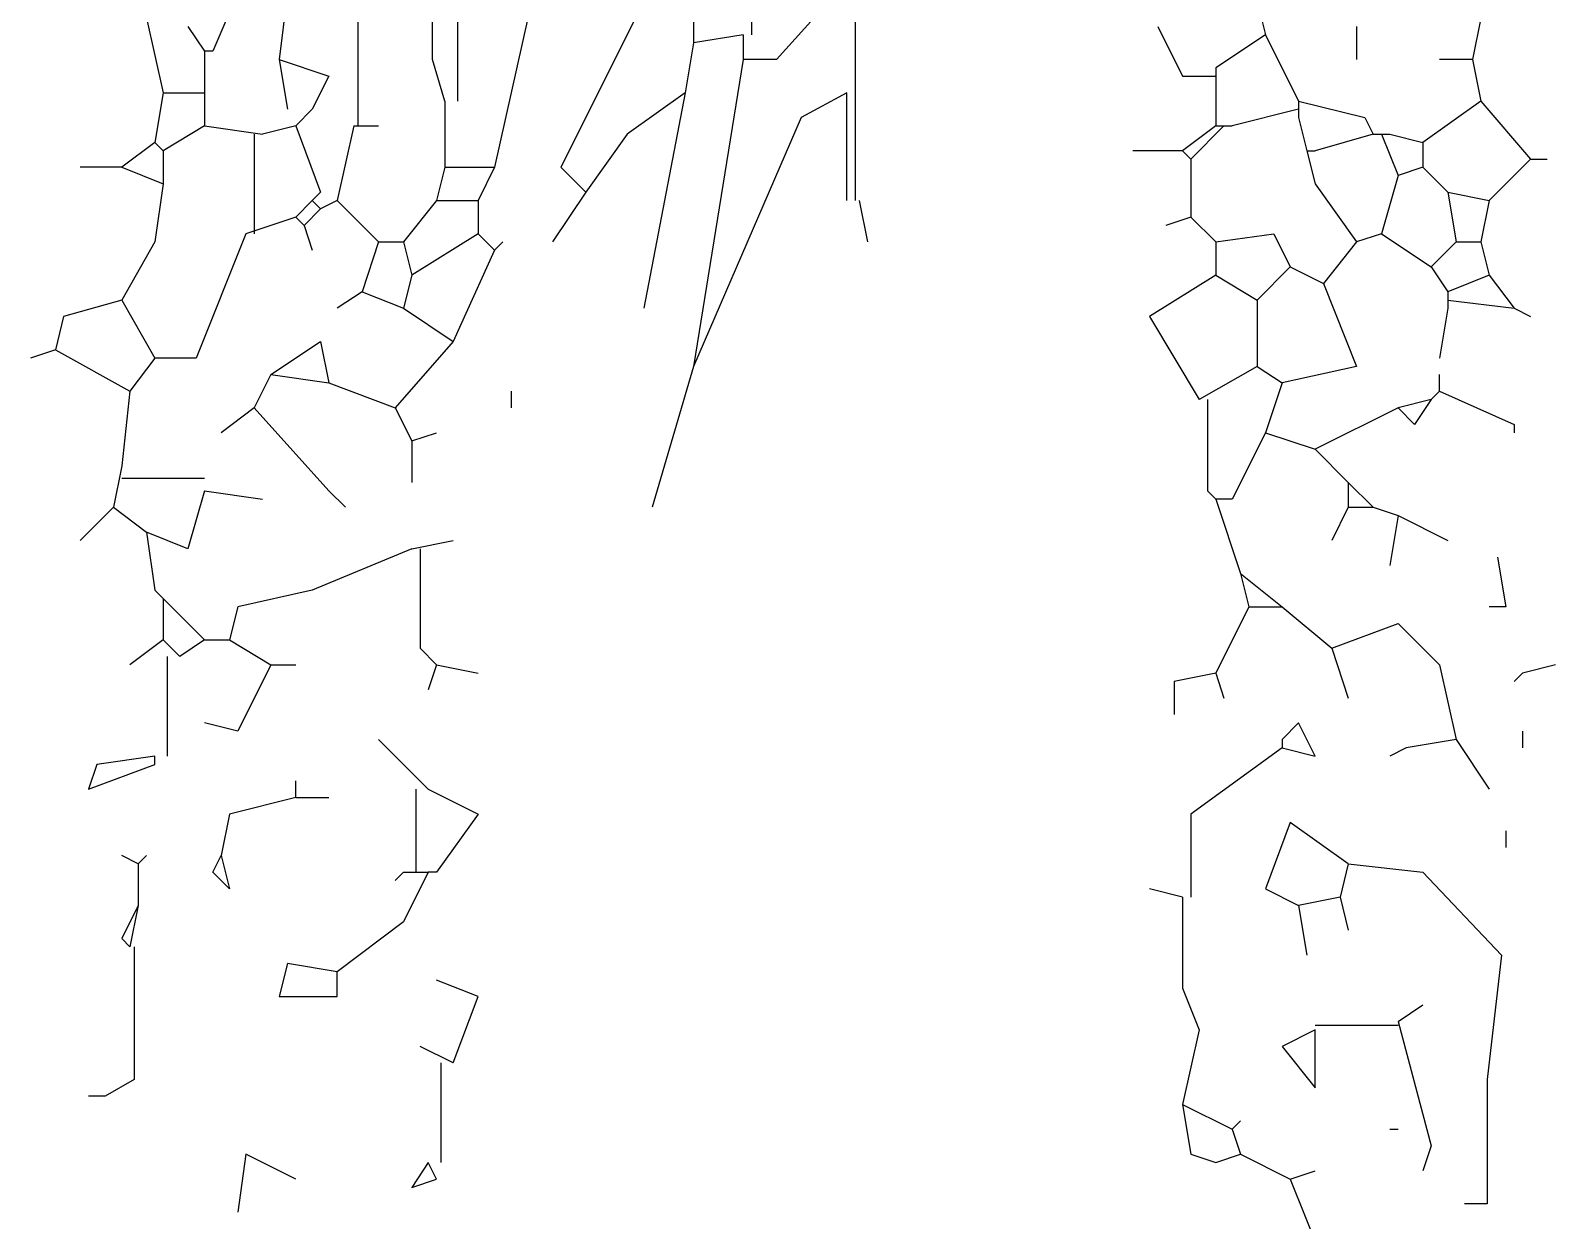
# Model space of a CAD drawing. Header units: millimetres. Extents: x 405 to 512, y 440 to 651.
# Drawn here: x 442.4 to 479.2, y 523.96 to 552.66 of the extents above; entities that cross this region are included whole.
import ezdxf

# ---------------------------------------------------------------- set-up
doc = ezdxf.new("R2010")
doc.units = ezdxf.units.MM
doc.layers.add('Standard', color=7, linetype='Continuous')

msp = doc.modelspace()

# ---------------------------------------------------------------- linework, layer by layer
at = {"layer": 'Standard', "color": 3, "linetype": 'Continuous'}
for p, q in [((462.303, 559.163), (462.303, 548.563)), ((459.803, 557.563), (459.803, 552.562)), ((457.803, 554.563), (455.203, 549.363)), ((452.103, 551.963), (452.103, 553.963)), ((458.403, 553.963), (458.403, 552.363)), ((447.403, 553.563), (446.803, 552.163)), ((448.603, 553.563), (448.403, 551.963)), ((450.303, 553.363), (450.303, 550.363)), ((472.003, 553.363), (472.203, 552.562)), ((445.203, 552.963), (445.603, 551.163)), ((446.203, 552.763), (446.603, 552.163)), ((452.703, 552.963), (452.703, 550.962)), ((454.403, 552.963), (453.603, 549.363)), ((461.303, 552.963), (460.403, 551.963)), ((469.603, 552.763), (470.203, 551.563)), ((474.403, 552.763), (474.403, 551.963)), ((477.403, 552.963), (477.203, 551.963)), ((459.603, 552.562), (458.403, 552.363)), ((459.603, 552.562), (459.603, 551.963)), ((472.203, 552.562), (471.003, 551.762)), ((472.203, 552.562), (473.003, 550.962)), ((446.603, 552.163), (446.603, 551.163)), ((446.803, 552.163), (446.603, 552.163)), ((458.403, 552.363), (458.203, 551.163)), ((448.403, 551.963), (449.603, 551.563)), ((448.403, 551.963), (448.603, 550.763)), ((452.403, 550.962), (452.103, 551.963)), ((459.603, 551.963), (458.403, 544.563)), ((460.403, 551.963), (459.603, 551.963)), ((471.003, 551.762), (471.003, 551.563)), ((477.203, 551.963), (476.403, 551.963)), ((477.203, 551.963), (477.403, 550.962)), ((449.603, 551.563), (449.203, 550.763)), ((470.203, 551.563), (471.003, 551.563)), ((471.003, 551.563), (471.003, 550.363)), ((445.603, 551.163), (445.403, 549.963)), ((445.603, 551.163), (446.603, 551.163)), ((446.603, 551.163), (446.603, 550.363)), ((452.403, 550.962), (452.403, 549.363)), ((458.203, 551.163), (456.803, 550.162)), ((458.203, 551.163), (457.203, 545.963)), ((462.103, 551.163), (461.003, 550.563)), ((462.103, 548.563), (462.103, 551.163)), ((473.003, 550.962), (473.003, 550.763)), ((473.003, 550.962), (474.603, 550.563)), ((477.403, 550.962), (476.003, 549.963)), ((477.403, 550.962), (478.603, 549.563)), ((449.203, 550.763), (448.803, 550.363)), ((461.003, 550.563), (458.403, 544.563)), ((473.003, 550.763), (471.403, 550.363)), ((473.003, 550.763), (473.003, 550.563)), ((473.003, 550.563), (473.203, 549.763)), ((474.603, 550.563), (474.803, 550.162)), ((446.603, 550.363), (445.603, 549.763)), ((446.603, 550.363), (448.003, 550.162)), ((447.803, 550.162), (447.803, 547.762)), ((448.803, 550.363), (448.003, 550.162)), ((448.803, 550.363), (449.403, 548.762)), ((450.203, 550.363), (449.803, 548.563)), ((450.203, 550.363), (450.803, 550.363)), ((456.803, 550.162), (455.803, 548.762)), ((471.003, 550.363), (470.203, 549.763)), ((471.203, 550.363), (470.403, 549.563)), ((471.003, 550.363), (471.203, 550.363)), ((471.203, 550.363), (471.403, 550.363)), ((474.803, 550.162), (473.403, 549.763)), ((474.803, 550.162), (475.003, 550.162)), ((475.003, 550.162), (475.203, 550.162)), ((475.003, 550.162), (475.403, 549.163)), ((475.203, 550.162), (476.003, 549.963)), ((445.403, 549.963), (444.603, 549.363)), ((445.403, 549.963), (445.603, 549.763)), ((476.003, 549.963), (476.003, 549.363)), ((445.603, 549.763), (445.603, 548.963)), ((470.203, 549.763), (469.003, 549.763)), ((470.203, 549.763), (470.403, 549.563)), ((470.403, 549.563), (470.403, 548.163)), ((473.203, 549.763), (473.403, 548.963)), ((473.203, 549.763), (473.403, 549.763)), ((478.603, 549.563), (477.603, 548.563)), ((478.603, 549.563), (479.003, 549.563)), ((444.603, 549.363), (443.603, 549.363)), ((444.603, 549.363), (445.603, 548.963)), ((452.403, 549.363), (452.203, 548.563)), ((452.403, 549.363), (453.603, 549.363)), ((453.603, 549.363), (453.203, 548.563)), ((455.203, 549.363), (455.803, 548.762)), ((475.403, 549.163), (475.003, 547.762)), ((476.003, 549.363), (475.403, 549.163)), ((476.003, 549.363), (476.603, 548.762)), ((445.603, 548.963), (445.403, 547.563)), ((449.403, 548.762), (449.203, 548.563)), ((455.803, 548.762), (455.003, 547.563)), ((473.403, 548.963), (474.403, 547.563)), ((476.603, 548.762), (477.603, 548.563)), ((476.603, 548.762), (476.803, 547.563)), ((449.203, 548.563), (448.803, 548.163)), ((449.403, 548.363), (449.003, 547.962)), ((449.203, 548.563), (449.403, 548.363)), ((449.803, 548.563), (449.403, 548.363)), ((449.803, 548.563), (450.803, 547.563)), ((452.203, 548.563), (451.403, 547.563)), ((452.203, 548.563), (453.203, 548.563)), ((453.203, 548.563), (453.203, 547.762)), ((462.403, 548.563), (462.603, 547.563)), ((477.603, 548.563), (477.403, 547.563)), ((448.803, 548.163), (447.603, 547.762)), ((448.803, 548.163), (449.003, 547.962)), ((449.003, 547.962), (449.203, 547.363)), ((470.403, 548.163), (469.803, 547.962)), ((470.403, 548.163), (471.003, 547.563)), ((447.603, 547.762), (446.403, 544.762)), ((453.203, 547.762), (451.603, 546.763)), ((453.203, 547.762), (453.603, 547.363)), ((471.003, 547.563), (472.403, 547.762)), ((472.403, 547.762), (472.803, 546.963)), ((475.003, 547.762), (474.403, 547.563)), ((475.003, 547.762), (476.203, 546.963)), ((445.403, 547.563), (444.603, 546.162)), ((450.803, 547.563), (450.403, 546.363)), ((450.803, 547.563), (451.403, 547.563)), ((451.403, 547.563), (451.603, 546.763)), ((453.603, 547.363), (452.603, 545.163)), ((453.603, 547.363), (453.803, 547.563)), ((471.003, 547.563), (471.003, 546.763)), ((474.403, 547.563), (473.603, 546.562)), ((476.803, 547.563), (476.203, 546.963)), ((476.803, 547.563), (477.403, 547.563)), ((477.403, 547.563), (477.603, 546.763)), ((472.803, 546.963), (472.003, 546.162)), ((472.803, 546.963), (473.603, 546.562)), ((476.203, 546.963), (476.603, 546.363)), ((451.603, 546.763), (451.403, 545.963)), ((471.003, 546.763), (469.403, 545.763)), ((471.003, 546.763), (472.003, 546.162)), ((473.603, 546.562), (474.403, 544.563)), ((477.603, 546.763), (476.603, 546.363)), ((477.603, 546.763), (478.203, 545.963)), ((444.603, 546.162), (443.203, 545.763)), ((444.603, 546.162), (445.403, 544.762)), ((450.403, 546.363), (449.803, 545.963)), ((450.403, 546.363), (451.403, 545.963)), ((472.003, 546.162), (472.003, 544.563)), ((476.603, 546.363), (476.603, 546.162)), ((476.603, 546.162), (476.603, 545.963)), ((476.603, 546.162), (478.203, 545.963)), ((443.203, 545.763), (443.003, 544.963)), ((451.403, 545.963), (452.603, 545.163)), ((469.403, 545.763), (470.603, 543.762)), ((476.603, 545.963), (476.403, 544.762)), ((478.203, 545.963), (478.603, 545.763)), ((448.203, 544.363), (449.403, 545.163)), ((449.403, 545.163), (449.603, 544.163)), ((452.603, 545.163), (451.203, 543.563)), ((443.003, 544.963), (442.403, 544.762)), ((443.003, 544.963), (444.803, 543.962)), ((445.403, 544.762), (444.803, 543.962)), ((446.403, 544.762), (445.403, 544.762)), ((448.203, 544.363), (447.803, 543.563)), ((448.203, 544.363), (449.603, 544.163)), ((458.403, 544.563), (457.403, 541.163)), ((472.003, 544.563), (470.603, 543.762)), ((472.003, 544.563), (472.603, 544.163)), ((474.403, 544.563), (472.603, 544.163)), ((476.403, 543.962), (476.403, 544.363)), ((444.803, 543.962), (444.603, 542.162)), ((449.603, 544.163), (451.203, 543.563)), ((454.003, 543.962), (454.003, 543.563)), ((472.603, 544.163), (472.203, 542.963)), ((476.403, 543.962), (476.203, 543.762)), ((476.403, 543.962), (478.203, 543.162)), ((447.803, 543.563), (447.003, 542.963)), ((447.803, 543.563), (449.603, 541.562)), ((451.203, 543.563), (451.603, 542.763)), ((470.803, 543.762), (470.803, 541.562)), ((475.403, 543.563), (473.403, 542.563)), ((476.203, 543.762), (475.403, 543.563)), ((475.803, 543.162), (475.403, 543.563)), ((476.203, 543.762), (475.803, 543.162)), ((451.603, 542.763), (452.203, 542.963)), ((472.203, 542.963), (471.403, 541.363)), ((472.203, 542.963), (473.403, 542.563)), ((478.203, 543.162), (478.203, 542.963)), ((451.603, 542.763), (451.603, 541.763)), ((473.403, 542.563), (474.203, 541.763)), ((444.603, 542.162), (444.403, 541.163)), ((444.603, 541.863), (446.603, 541.863)), ((474.203, 541.763), (474.803, 541.163)), ((474.203, 541.763), (474.203, 541.163)), ((446.603, 541.562), (446.203, 540.163)), ((446.603, 541.562), (448.003, 541.363)), ((449.603, 541.562), (450.003, 541.163)), ((470.803, 541.562), (471.003, 541.363)), ((471.003, 541.363), (471.603, 539.563)), ((471.403, 541.363), (471.003, 541.363)), ((444.403, 541.163), (443.603, 540.363)), ((444.403, 541.163), (445.203, 540.563)), ((474.203, 541.163), (473.803, 540.363)), ((474.203, 541.163), (474.803, 541.163)), ((474.803, 541.163), (475.403, 540.963)), ((475.403, 540.963), (475.203, 539.762)), ((475.403, 540.963), (476.603, 540.363)), ((446.203, 540.163), (445.203, 540.563)), ((445.203, 540.563), (445.403, 539.162)), ((451.603, 540.163), (452.603, 540.363)), ((451.603, 540.163), (449.203, 539.162)), ((451.803, 540.163), (451.803, 537.763)), ((477.803, 539.962), (478.003, 538.763)), ((471.603, 539.563), (471.803, 538.763)), ((471.603, 539.563), (472.603, 538.763)), ((445.403, 539.162), (445.603, 538.963)), ((449.203, 539.162), (447.403, 538.763)), ((445.603, 538.963), (445.603, 537.963)), ((445.603, 538.963), (446.603, 537.963)), ((447.403, 538.763), (447.203, 537.963)), ((471.803, 538.763), (471.003, 537.163)), ((471.803, 538.763), (472.603, 538.763)), ((472.603, 538.763), (473.803, 537.763)), ((478.003, 538.763), (477.603, 538.763)), ((473.803, 537.763), (475.403, 538.363)), ((475.403, 538.363), (476.403, 537.363)), ((445.603, 537.963), (444.803, 537.363)), ((445.603, 537.963), (446.003, 537.562)), ((446.603, 537.963), (446.003, 537.562)), ((446.603, 537.963), (447.203, 537.963)), ((447.203, 537.963), (448.203, 537.363)), ((451.803, 537.763), (452.203, 537.363)), ((473.803, 537.763), (474.203, 536.563)), ((445.703, 537.562), (445.703, 535.162)), ((448.203, 537.363), (447.403, 535.763)), ((448.203, 537.363), (448.803, 537.363)), ((452.203, 537.363), (452.003, 536.762)), ((452.203, 537.363), (453.203, 537.163)), ((476.403, 537.363), (476.803, 535.563)), ((479.203, 537.363), (478.403, 537.163)), ((471.003, 537.163), (470.003, 536.963)), ((470.003, 536.963), (470.003, 536.163)), ((471.003, 537.163), (471.203, 536.563)), ((478.403, 537.163), (478.203, 536.963)), ((447.403, 535.763), (446.603, 535.962)), ((473.003, 535.962), (472.603, 535.563)), ((473.403, 535.162), (473.003, 535.962)), ((452.003, 534.363), (450.803, 535.563)), ((472.603, 535.563), (472.603, 535.363)), ((476.803, 535.563), (475.603, 535.363)), ((476.803, 535.563), (477.603, 534.363)), ((478.403, 535.763), (478.403, 535.363)), ((445.403, 535.162), (444.003, 534.963)), ((445.403, 534.963), (445.403, 535.162)), ((472.603, 535.363), (470.403, 533.762)), ((472.603, 535.363), (473.403, 535.162)), ((475.603, 535.363), (475.203, 535.162)), ((444.003, 534.963), (443.803, 534.363)), ((443.803, 534.363), (445.403, 534.963)), ((448.803, 534.163), (448.803, 534.563)), ((451.703, 534.363), (451.703, 532.363)), ((452.003, 534.363), (453.203, 533.762)), ((448.803, 534.163), (447.203, 533.762)), ((448.803, 534.163), (449.603, 534.163)), ((447.203, 533.762), (447.003, 532.762)), ((453.203, 533.762), (452.203, 532.363)), ((470.403, 533.762), (470.403, 531.763)), ((472.803, 533.563), (472.203, 531.963)), ((474.203, 532.563), (472.803, 533.563)), ((478.003, 533.363), (478.003, 532.962)), ((445.003, 532.563), (444.603, 532.762)), ((445.003, 532.563), (445.203, 532.762)), ((445.003, 532.563), (445.003, 531.562)), ((446.803, 532.363), (447.003, 532.762)), ((447.003, 532.762), (447.203, 531.963)), ((474.203, 532.563), (474.003, 531.763)), ((474.203, 532.563), (476.003, 532.363)), ((447.203, 531.963), (446.803, 532.363)), ((451.403, 532.363), (451.203, 532.162)), ((452.003, 532.363), (451.403, 531.162)), ((451.403, 532.363), (452.003, 532.363)), ((452.203, 532.363), (452.003, 532.363)), ((476.003, 532.363), (477.903, 530.363)), ((470.203, 531.763), (469.403, 531.963)), ((470.203, 531.763), (470.203, 529.563)), ((472.203, 531.963), (473.003, 531.562)), ((474.003, 531.763), (473.003, 531.562)), ((474.003, 531.763), (474.203, 530.963)), ((445.003, 531.562), (444.603, 530.763)), ((445.003, 531.562), (444.803, 530.562)), ((473.003, 531.562), (473.203, 530.363)), ((451.403, 531.162), (449.803, 529.963)), ((444.603, 530.763), (444.803, 530.562)), ((444.903, 530.562), (444.903, 527.363)), ((477.903, 530.363), (477.553, 527.363)), ((448.603, 530.163), (448.403, 529.363)), ((449.803, 529.963), (448.603, 530.163)), ((449.803, 529.363), (449.803, 529.963)), ((453.203, 529.363), (452.203, 529.762)), ((470.203, 529.563), (470.603, 528.563)), ((448.403, 529.363), (449.803, 529.363)), ((452.603, 527.763), (453.203, 529.363)), ((475.403, 528.762), (476.003, 529.163)), ((470.603, 528.563), (470.203, 526.763)), ((473.403, 528.563), (472.603, 528.162)), ((475.403, 528.663), (473.403, 528.663)), ((473.403, 527.162), (473.403, 528.563)), ((475.403, 528.762), (476.203, 525.762)), ((452.603, 527.763), (451.803, 528.162)), ((472.603, 528.162), (473.403, 527.162)), ((452.303, 527.763), (452.303, 525.363)), ((444.903, 527.363), (444.203, 526.963)), ((477.553, 527.363), (477.553, 524.363)), ((444.203, 526.963), (443.803, 526.963)), ((470.203, 526.763), (471.403, 526.163)), ((470.203, 526.763), (470.403, 525.563)), ((471.403, 526.163), (471.603, 526.363)), ((471.403, 526.163), (471.603, 525.563)), ((475.203, 526.163), (475.403, 526.163)), ((447.603, 525.563), (447.403, 524.162)), ((448.803, 524.962), (447.603, 525.563)), ((470.403, 525.563), (471.003, 525.363)), ((471.003, 525.363), (471.603, 525.563)), ((471.603, 525.563), (472.803, 524.962)), ((476.203, 525.762), (476.003, 525.163)), ((452.003, 525.363), (451.603, 524.762)), ((452.203, 524.962), (452.003, 525.363)), ((472.803, 524.962), (473.403, 525.163)), ((451.603, 524.762), (452.203, 524.962)), ((472.803, 524.962), (473.603, 522.963)), ((477.553, 524.363), (477.003, 524.363))]:
    msp.add_line(p, q, dxfattribs=at)

doc.saveas('drawing.dxf')
